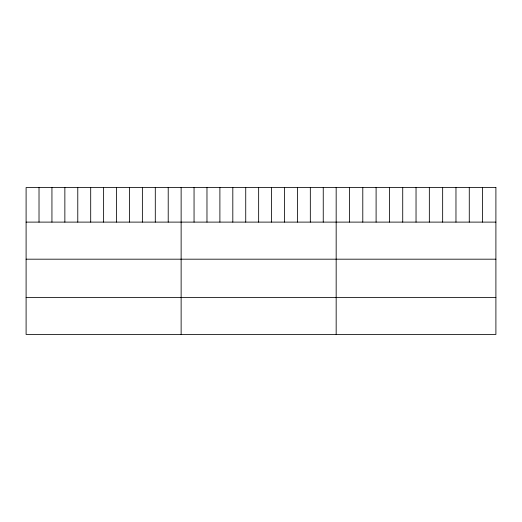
<?xml version="1.0" encoding="UTF-8"?>
<svg xmlns="http://www.w3.org/2000/svg" width="522" height="522" viewBox="0 0 522 522"><rect width="100%" height="100%" fill="white"/><g stroke="black" fill="none" stroke-linecap="round" stroke-linejoin="round"><path stroke-width="0.78" d="M26.1 222.111L495.9 222.111M26.1 259.186L495.9 259.186M26.1 297.39L495.9 297.39M482.589 187.535L482.589 222.111M469.278 187.535L469.278 222.111M455.967 187.535L455.967 222.111M442.656 187.535L442.656 222.111M429.345 187.535L429.345 222.111M416.034 187.535L416.034 222.111M402.723 187.535L402.723 222.111M389.412 187.535L389.412 222.111M376.101 187.535L376.101 222.111M362.79 187.535L362.79 222.111M349.479 187.535L349.479 222.111M336.168 187.535L336.168 334.465M323.248 187.535L323.248 222.111M310.329 187.535L310.329 222.111M297.409 187.535L297.409 222.111M284.49 187.535L284.49 222.111M271.57 187.535L271.57 222.111M258.651 187.535L258.651 222.111M245.732 187.535L245.732 222.111M232.812 187.535L232.812 222.111M219.892 187.535L219.892 222.111M206.973 187.535L206.973 222.111M194.053 187.535L194.053 222.111M181.134 187.535L181.134 334.465M168.214 187.535L168.214 222.111M155.295 187.535L155.295 222.111M142.375 187.535L142.375 222.111M129.456 187.535L129.456 222.111M116.536 187.535L116.536 222.111M103.617 187.535L103.617 222.111M90.697 187.535L90.697 222.111M77.778 187.535L77.778 222.111M64.859 187.535L64.859 222.111M51.939 187.535L51.939 222.111M39.019 187.535L39.019 222.111M495.9 187.535L26.1 187.535L26.1 334.465L495.9 334.465L495.9 187.535"/></g></svg>
